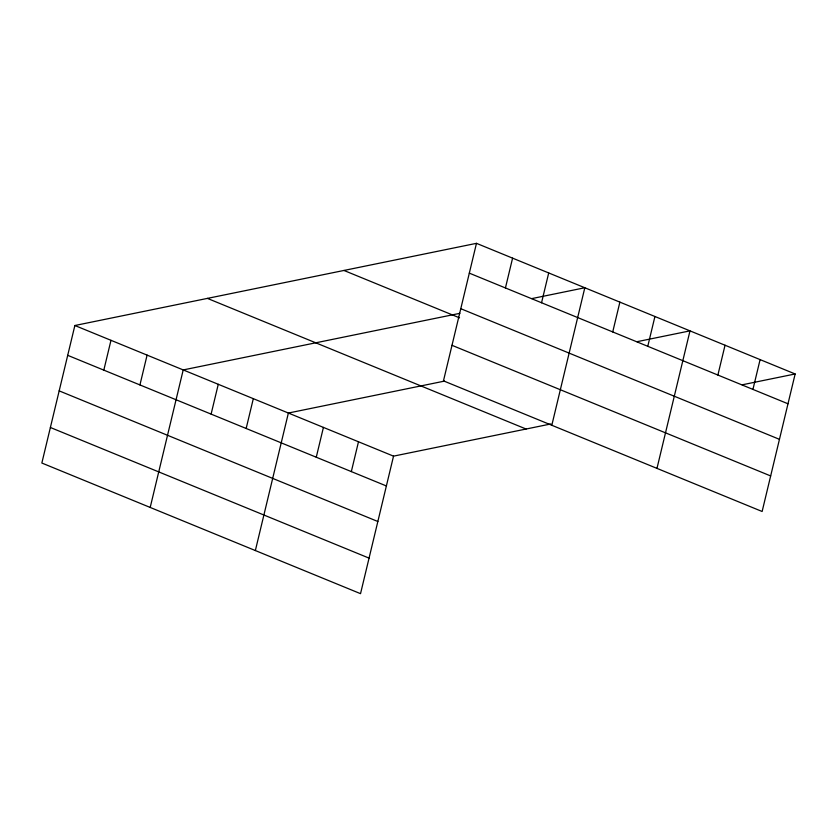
<?xml version="1.0" encoding="UTF-8"?>
<svg xmlns="http://www.w3.org/2000/svg" width="837" height="837" viewBox="0 0 837 837"><rect width="100%" height="100%" fill="white"/><g stroke="black" fill="none" stroke-linecap="round" stroke-linejoin="round"><path stroke-width="1.26" d="M476.473 243.337L443.464 380.856L762.13 511.491L795.15 373.972L476.473 243.337L74.87 325.509L41.85 463.028L360.527 593.663L393.536 456.144L550.892 423.951M103.819 370.132L110.976 340.314M139.936 384.936L147.092 355.118M150.2 507.442L183.209 369.933L459.869 313.32M211.112 414.106L218.269 384.298M246.162 428.481L253.318 398.663M255.358 550.558L288.378 413.039L444.489 381.097M316.271 457.222L323.427 427.404M351.331 471.587L358.487 441.779M505.433 287.959L512.589 258.141M541.549 302.764L548.706 272.946M551.813 425.269L584.822 287.75L531.809 298.6M612.726 331.933L619.882 302.126M647.775 346.309L654.932 316.491M656.972 468.375L689.991 330.866L636.978 341.705M717.884 375.049L725.041 345.231M752.934 389.414L760.101 359.607M742.137 384.821L795.15 373.972M469.316 273.144L787.994 403.779M460.789 308.696L779.456 439.331M343.944 270.456L459.544 317.84M451.99 345.315L770.668 475.95M207.398 298.39L526.075 429.025M74.87 325.509L393.536 456.144M67.703 355.327L386.38 485.962M59.176 390.869L377.853 521.503M50.387 427.487L369.054 558.122"/></g></svg>
